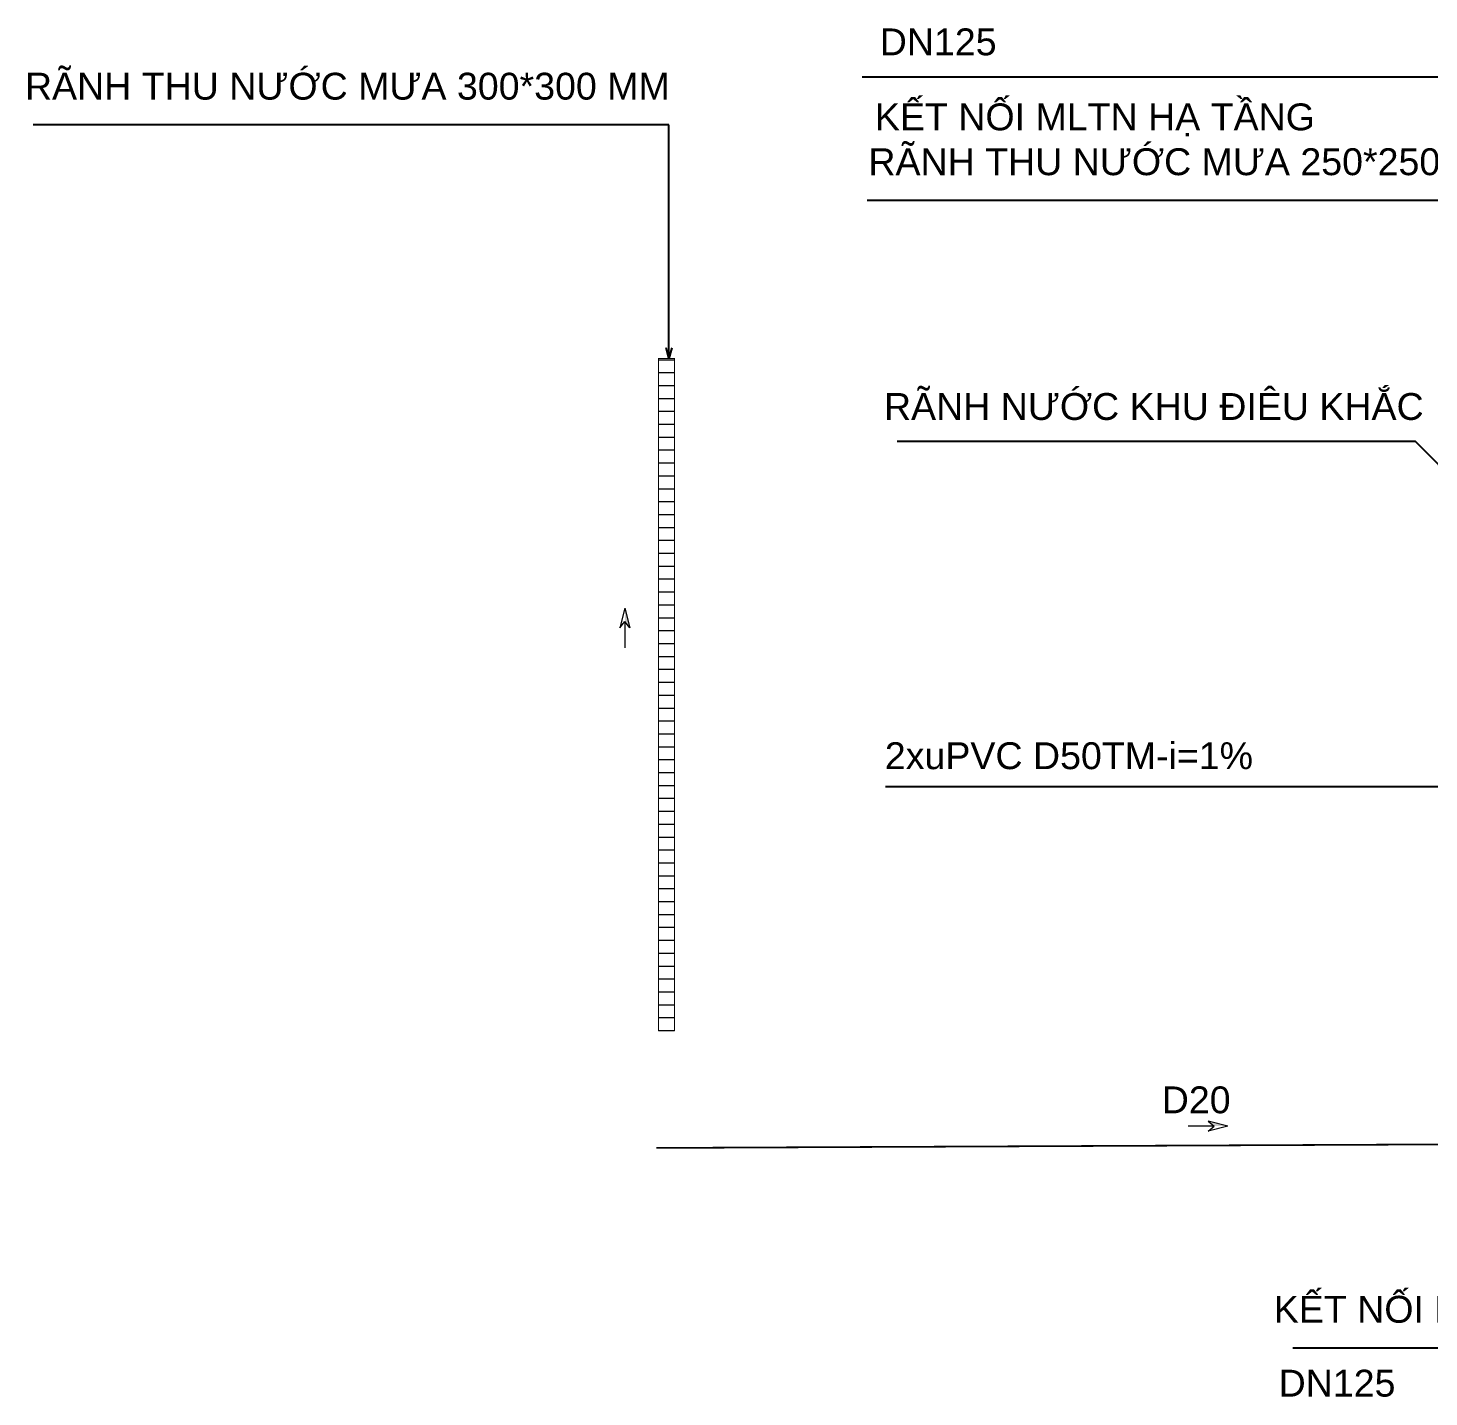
# Model space of a CAD drawing. Header units: millimetres. Extents: x -294625 to 2136527, y -251383 to 128331.
# Drawn here: x 1395126 to 1421195, y -222332 to -196864 of the extents above; entities that cross this region are included whole.
import ezdxf
from ezdxf.lldxf.tags import DXFTag

# ---------------------------------------------------------------- set-up
doc = ezdxf.new("R2010")
doc.units = ezdxf.units.MM
doc.linetypes.add('CONTINOUS', pattern=[0])
doc.linetypes.add('DIVIDEX22', pattern=[1.25, 0.625, -0.25, 0, -0.125, 0, -0.25])
for name, color, linetype, lineweight in [('00-N-4-NUOC LANH', 4, 'NU-NUOC LANH', 40), ('00-N-GHI CHU', 7, 'Continuous', 9), ('00-N-TEXT', 7, 'CONTINOUS', 9), ('N1.6-NM', 3, 'DIVIDEX22', 30), ('N3-NOTE', 11, 'Continuous', 13), ('N4-OTHER1', 143, 'CONTINOUS', 15)]:
    doc.layers.add(name, color=color, linetype=linetype, lineweight=lineweight)
doc.styles.add('P-ARIAL', font='arial.ttf', dxfattribs={"height": 3})
doc.styles.add('P-VNTIMEH', font='vntimeh.shx', dxfattribs={"width": 0.75, "height": 300})
doc.styles.add('TXT', font='txt.shx')
tags = doc.linetypes.add('NU-NUOC LANH', pattern='A,0.6,-0.4,["CW",TXT,S=0.2,R=0,X=-0.25,Y=-0.1],-0.25', length=1.25).pattern_tags.tags
tags[6] = DXFTag(74, 10)
doc.dimstyles.new('N-NOTE', dxfattribs={"dimtxt": 200, "dimasz": 30, "dimexe": 50, "dimexo": 50, "dimgap": 100, "dimtad": 1, "dimdec": 0, "dimdsep": 46, "dimtxsty": 'P-VNTIMEH', "dimblk": 'OPEN30', "dimcen": 0, "dimse1": 1, "dimse2": 1, "dimclrd": 256, "dimclre": 7, "dimclrt": 256, "dimadec": 0, "dimazin": 0, "dimtfac": 1, "dimtdec": 0, "dimtix": 1, "dimtmove": 2, "dimatfit": 3, "dimldrblk": 'OPEN30', "dimfxl": 1, "dimtolj": 1, "dimtzin": 0, "dimarcsym": 0})

# ---------------------------------------------------------------- blocks, each defined once
blk = doc.blocks.new('A$C2639329B')
at = {"layer": '00-N-GHI CHU', "color": 232}
for p, q in [((504, 0), (-1020, 0)), ((1288, 0), (146, 294)), ((146, 294), (504, 0)), ((1288, 0), (146, -294)), ((146, -294), (504, 0))]:
    blk.add_line(p, q, dxfattribs=at)
blk.add_solid([(504, 0), (1288, 0), (146, 294)], dxfattribs=at)
blk = doc.blocks.new('*U113')
at = {"layer": 'N4-OTHER1'}
blk.add_line((0, 150), (0, -150), dxfattribs=at)
blk = doc.blocks.new('*U114')
at = {"layer": 'N4-OTHER1', "color": 0, "linetype": 'ByBlock', "lineweight": -2, "transparency": 16777216}
for p in [(0, 0), (240, 0), (480, 0), (720, 0), (960, 0), (1200, 0), (1440, 0), (1680, 0), (1920, 0), (2160, 0), (2400, 0), (2640, 0), (2880, 0), (3120, 0), (3360, 0), (3600, 0), (3840, 0), (4080, 0), (4320, 0), (4560, 0), (4800, 0), (5040, 0), (5280, 0), (5520, 0), (5760, 0), (6000, 0), (6240, 0), (6480, 0), (6720, 0), (6960, 0), (7200, 0), (7440, 0), (7680, 0), (7920, 0), (8160, 0), (8400, 0), (8640, 0), (8880, 0), (9120, 0), (9360, 0), (9600, 0), (9840, 0), (10080, 0), (10320, 0), (10560, 0), (10800, 0), (11040, 0), (11280, 0), (11520, 0), (11760, 0), (12000, 0), (12240, 0), (12480, 0)]:
    blk.add_blockref('*U113', p, dxfattribs=at)
blk = doc.blocks.new('_Open30')
at = {"color": 0, "linetype": 'ByBlock', "lineweight": -2}
for p, q in [((-1, 0.268), (0, 0)), ((0, 0), (-1, -0.268)), ((0, 0), (-1, 0))]:
    blk.add_line(p, q, dxfattribs=at)

msp = doc.modelspace()

# ---------------------------------------------------------------- linework, layer by layer
at = {"layer": '00-N-4-NUOC LANH', "ltscale": 1500}
msp.add_lwpolyline([(1406817.7, -217699.4, 32, 32, 0), (1424945, -217617.5, 32, 32, 0), (1424945, -210124.3, 0, 0, 0), (1425580.6, -210124.3, 0, 0, 0)], format="xyseb", dxfattribs=at)
at = {"layer": 'N1.6-NM', "linetype": 'CONTINOUS', "const_width": 20}
msp.add_lwpolyline([(1407158, -215514.6), (1407158, -203014.6), (1406858, -203014.6), (1406858, -215514.6)], close=True, dxfattribs=at)

# ---------------------------------------------------------------- block references
at = {"layer": '00-N-GHI CHU', "xscale": -0.3206805194877232, "yscale": 0.3206805194877232, "zscale": 0.3206805194877232, "rotation": 270}
msp.add_blockref('A$C2639329B', (1406232.7, -208068.9), dxfattribs=at)
at = {"layer": '00-N-GHI CHU', "xscale": 0.3206805194877232, "yscale": 0.3206805194877232, "zscale": 0.3206805194877232}
msp.add_blockref('A$C2639329B', (1417038.1, -217292.8), dxfattribs=at)
at = {"layer": 'N4-OTHER1', "rotation": 90.00000000000001}
msp.add_blockref('*U114', (1407008, -215514.6), dxfattribs=at)

# ---------------------------------------------------------------- texts
at = {"layer": '00-N-TEXT', "color": 2, "style": 'P-ARIAL'}
for s, p in [('DN125', (1410975, -197371.7, -35.7)), ('RÃNH THU NƯỚC MƯA 300*300 MM', (1395069, -198196.3)), ('KẾT NỐI MLTN HẠ TẦNG', (1410884.9, -198767.3)), ('RÃNH THU NƯỚC MƯA 250*250 MM', (1410763.3, -199601.7)), ('RÃNH NƯỚC KHU ĐIÊU KHẮC', (1411053.2, -204155.2, 5.4)), ('2xuPVC D50TM-i=1%%%', (1411069.6, -210652.2)), ('D20', (1416222.4, -217054.5, -7.9)), ('KẾT NỐI MLTN HẠ TẦNG', (1418306.8, -220951.1)), ('DN125', (1418396.8, -222325.2, -35.7))]:
    msp.add_text(s, height=500, dxfattribs=at).set_placement(p)

# ---------------------------------------------------------------- leaders
at = {"layer": 'N3-NOTE'}
for points, override in [([(1426918, -198826.5), (1426918, -197779.3), (1410648.9, -197779.3)], {"dimasz": 300, "dimtad": 0}), ([(1407052.9, -203014.6), (1407052.9, -198666), (1395224.9, -198666)], {"dimasz": 200, "dimtad": 0}), ([(1422582.8, -205476.5), (1422582.8, -200071.4), (1410738, -200071.4)], {"dimasz": 200, "dimtad": 0}), ([(1425066.6, -208719.4, -5.4), (1420943.7, -204556.2, -5.4), (1411296.8, -204556.2, -5.4)], {"dimasz": 200, "dimtad": 0}), ([(1426327.6, -210983.9, -5.4), (1411083.3, -210983.9, -5.4)], {"dimasz": 200, "dimtad": 0}), ([(1426856.7, -219484.7), (1426856.7, -221424.1), (1418659.2, -221424.1)], {"dimasz": 300, "dimtad": 0})]:
    msp.add_leader(points, dimstyle='N-NOTE', override=override, dxfattribs=at)

doc.saveas('drawing.dxf')
